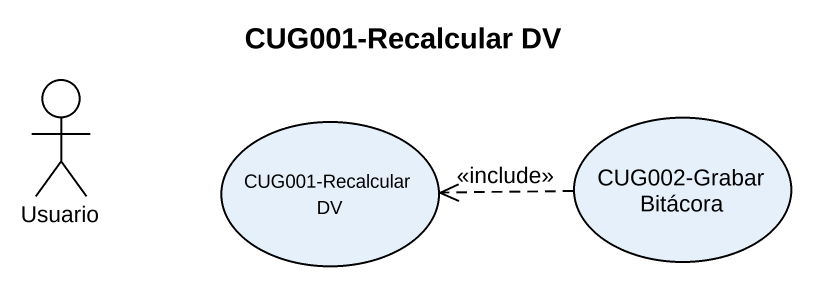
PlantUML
@startuml
title CUG001-Recalcular DV
actor Usuario
usecase "CUG001-Recalcular DV" as CUG001_Recalcular_DV
usecase "CUG002-Grabar Bitácora" as CUG002_Grabar_Bitácora
CUG002_Grabar_Bitácora .left.> CUG001_Recalcular_DV : <<include>>
@enduml
